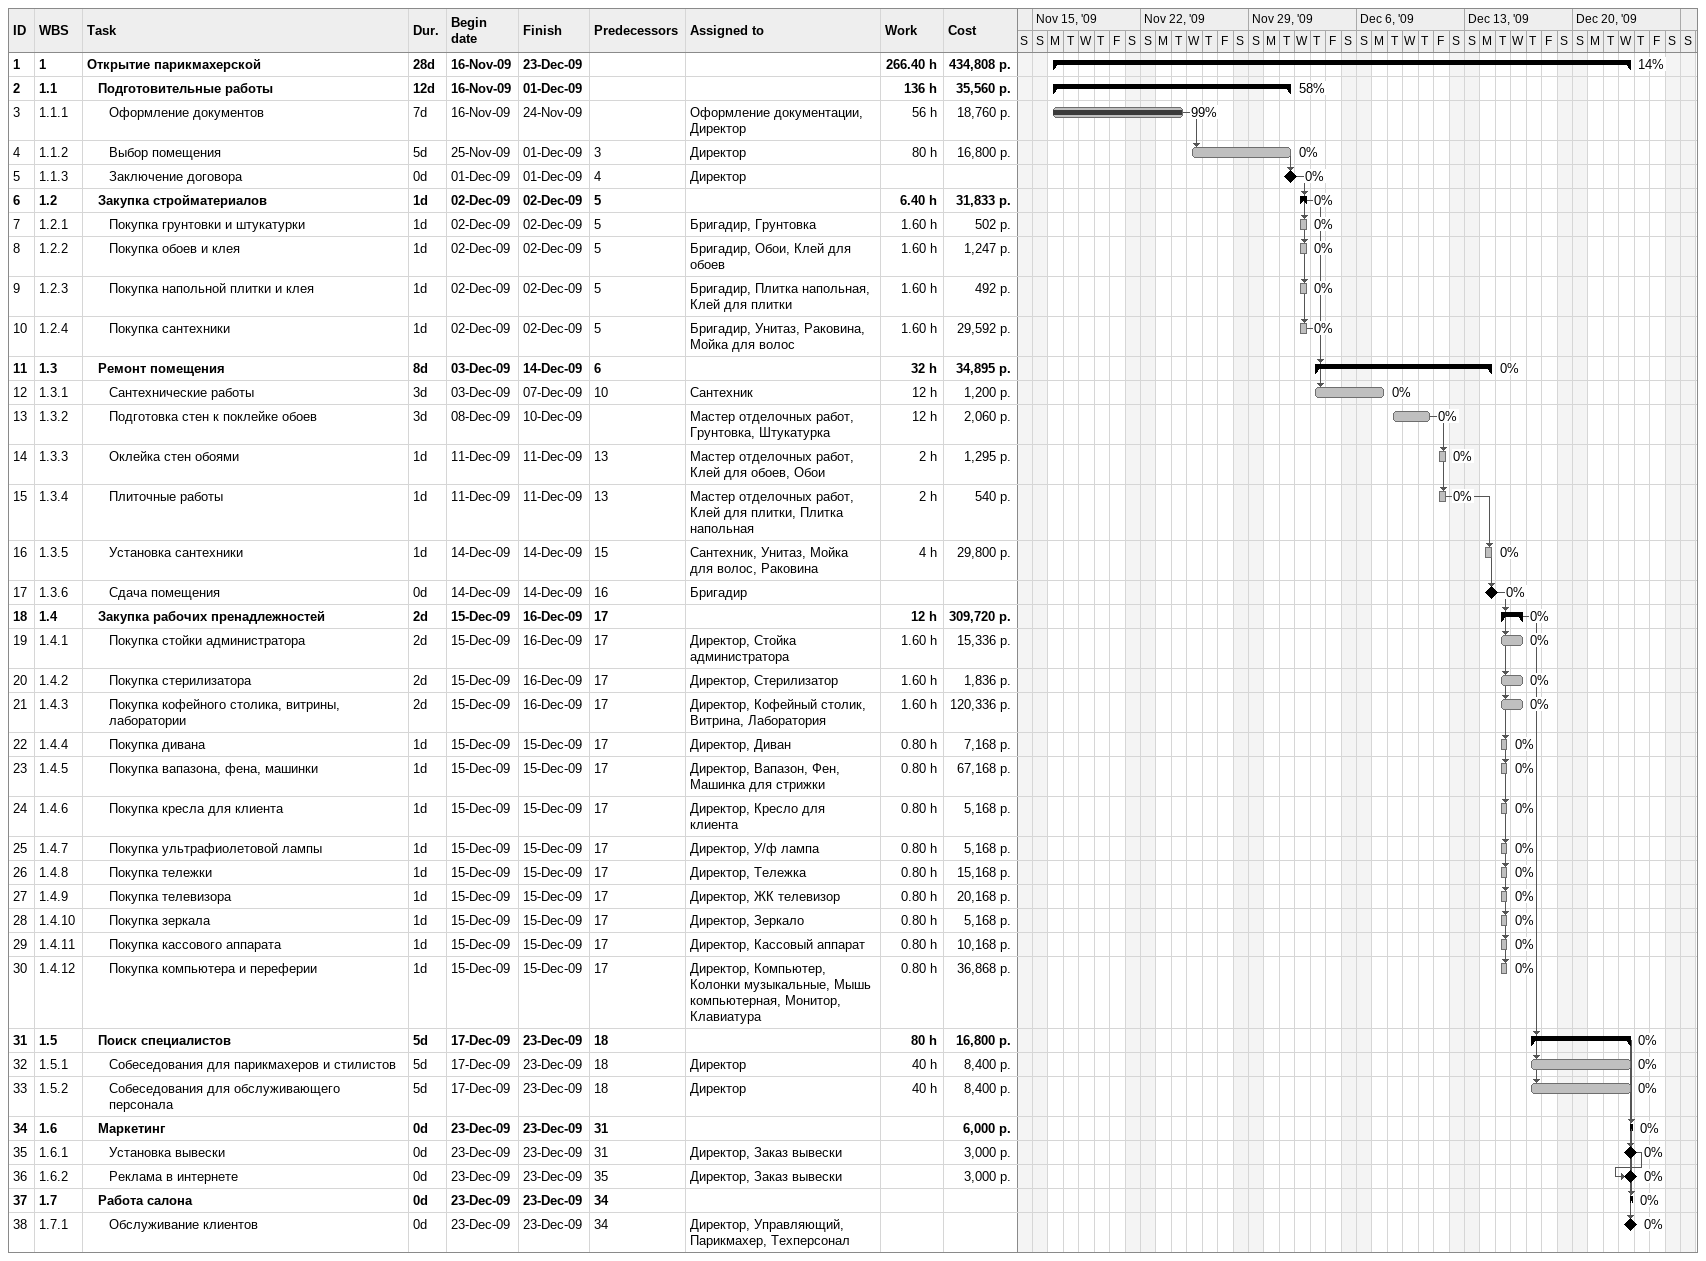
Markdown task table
| ID | WBS | Task | Duration | Start | Finish | Predecessors | Resources | % complete | Work (h) | Cost (р.) |
|---|---|---|---|---|---|---|---|---|---|---|
| 1 | 1 | **Открытие парикмахерской** | 28d | 2009-11-16 | 2009-12-23 |  |  | 14 | 266.40 | 434808 |
| 2 | 1.1 | **Подготовительные работы** | 12d | 2009-11-16 | 2009-12-01 |  |  | 58 | 136 | 35560 |
| 3 | 1.1.1 | Оформление документов | 7d | 2009-11-16 | 2009-11-24 |  | Оформление документации, Директор | 99 | 56 | 18760 |
| 4 | 1.1.2 | Выбор помещения | 5d | 2009-11-25 | 2009-12-01 | 3 | Директор | 0 | 80 | 16800 |
| 5 | 1.1.3 | Заключение договора | 0d | 2009-12-01 | 2009-12-01 | 4 | Директор | 0 |  |  |
| 6 | 1.2 | **Закупка стройматериалов** | 1d | 2009-12-02 | 2009-12-02 | 5 |  | 0 | 6.40 | 31833 |
| 7 | 1.2.1 | Покупка грунтовки и штукатурки | 1d | 2009-12-02 | 2009-12-02 | 5 | Бригадир, Грунтовка | 0 | 1.60 | 502 |
| 8 | 1.2.2 | Покупка обоев и клея | 1d | 2009-12-02 | 2009-12-02 | 5 | Бригадир, Обои, Клей для обоев | 0 | 1.60 | 1247 |
| 9 | 1.2.3 | Покупка напольной плитки и клея | 1d | 2009-12-02 | 2009-12-02 | 5 | Бригадир, Плитка напольная, Клей для плитки | 0 | 1.60 | 492 |
| 10 | 1.2.4 | Покупка сантехники | 1d | 2009-12-02 | 2009-12-02 | 5 | Бригадир, Унитаз, Раковина, Мойка для волос | 0 | 1.60 | 29592 |
| 11 | 1.3 | **Ремонт помещения** | 8d | 2009-12-03 | 2009-12-14 | 6 |  | 0 | 32 | 34895 |
| 12 | 1.3.1 | Сантехнические работы | 3d | 2009-12-03 | 2009-12-07 | 10 | Сантехник | 0 | 12 | 1200 |
| 13 | 1.3.2 | Подготовка стен к поклейке обоев | 3d | 2009-12-08 | 2009-12-10 |  | Мастер отделочных работ, Грунтовка, Штукатурка | 0 | 12 | 2060 |
| 14 | 1.3.3 | Оклейка стен обоями | 1d | 2009-12-11 | 2009-12-11 | 13 | Мастер отделочных работ, Клей для обоев, Обои | 0 | 2 | 1295 |
| 15 | 1.3.4 | Плиточные работы | 1d | 2009-12-11 | 2009-12-11 | 13 | Мастер отделочных работ, Клей для плитки, Плитка напольная | 0 | 2 | 540 |
| 16 | 1.3.5 | Установка сантехники | 1d | 2009-12-14 | 2009-12-14 | 15 | Сантехник, Унитаз, Мойка для волос, Раковина | 0 | 4 | 29800 |
| 17 | 1.3.6 | Сдача помещения | 0d | 2009-12-14 | 2009-12-14 | 16 | Бригадир | 0 |  |  |
| 18 | 1.4 | **Закупка рабочих пренадлежностей** | 2d | 2009-12-15 | 2009-12-16 | 17 |  | 0 | 12 | 309720 |
| 19 | 1.4.1 | Покупка стойки администратора | 2d | 2009-12-15 | 2009-12-16 | 17 | Директор, Стойка администратора | 0 | 1.60 | 15336 |
| 20 | 1.4.2 | Покупка стерилизатора | 2d | 2009-12-15 | 2009-12-16 | 17 | Директор, Стерилизатор | 0 | 1.60 | 1836 |
| 21 | 1.4.3 | Покупка кофейного столика, витрины, лаборатории | 2d | 2009-12-15 | 2009-12-16 | 17 | Директор, Кофейный столик, Витрина, Лаборатория | 0 | 1.60 | 120336 |
| 22 | 1.4.4 | Покупка дивана | 1d | 2009-12-15 | 2009-12-15 | 17 | Директор, Диван | 0 | 0.80 | 7168 |
| 23 | 1.4.5 | Покупка вапазона, фена, машинки | 1d | 2009-12-15 | 2009-12-15 | 17 | Директор, Вапазон, Фен, Машинка для стрижки | 0 | 0.80 | 67168 |
| 24 | 1.4.6 | Покупка кресла для клиента | 1d | 2009-12-15 | 2009-12-15 | 17 | Директор, Кресло для клиента | 0 | 0.80 | 5168 |
| 25 | 1.4.7 | Покупка ультрафиолетовой лампы | 1d | 2009-12-15 | 2009-12-15 | 17 | Директор, У/ф лампа | 0 | 0.80 | 5168 |
| 26 | 1.4.8 | Покупка тележки | 1d | 2009-12-15 | 2009-12-15 | 17 | Директор, Тележка | 0 | 0.80 | 15168 |
| 27 | 1.4.9 | Покупка телевизора | 1d | 2009-12-15 | 2009-12-15 | 17 | Директор, ЖК телевизор | 0 | 0.80 | 20168 |
| 28 | 1.4.10 | Покупка зеркала | 1d | 2009-12-15 | 2009-12-15 | 17 | Директор, Зеркало | 0 | 0.80 | 5168 |
| 29 | 1.4.11 | Покупка кассового аппарата | 1d | 2009-12-15 | 2009-12-15 | 17 | Директор, Кассовый аппарат | 0 | 0.80 | 10168 |
| 30 | 1.4.12 | Покупка компьютера и переферии | 1d | 2009-12-15 | 2009-12-15 | 17 | Директор, Компьютер, Колонки музыкальные, Мышь компьютерная, Монитор, Клавиатура | 0 | 0.80 | 36868 |
| 31 | 1.5 | **Поиск специалистов** | 5d | 2009-12-17 | 2009-12-23 | 18 |  | 0 | 80 | 16800 |
| 32 | 1.5.1 | Собеседования для парикмахеров и стилистов | 5d | 2009-12-17 | 2009-12-23 | 18 | Директор | 0 | 40 | 8400 |
| 33 | 1.5.2 | Собеседования для обслуживающего персонала | 5d | 2009-12-17 | 2009-12-23 | 18 | Директор | 0 | 40 | 8400 |
| 34 | 1.6 | **Маркетинг** | 0d | 2009-12-23 | 2009-12-23 | 31 |  | 0 |  | 6000 |
| 35 | 1.6.1 | Установка вывески | 0d | 2009-12-23 | 2009-12-23 | 31 | Директор, Заказ вывески | 0 |  | 3000 |
| 36 | 1.6.2 | Реклама в интернете | 0d | 2009-12-23 | 2009-12-23 | 35 | Директор, Заказ вывески | 0 |  | 3000 |
| 37 | 1.7 | **Работа салона** | 0d | 2009-12-23 | 2009-12-23 | 34 |  | 0 |  |  |
| 38 | 1.7.1 | Обслуживание клиентов | 0d | 2009-12-23 | 2009-12-23 | 34 | Директор, Управляющий, Парикмахер, Техперсонал | 0 |  |  |
